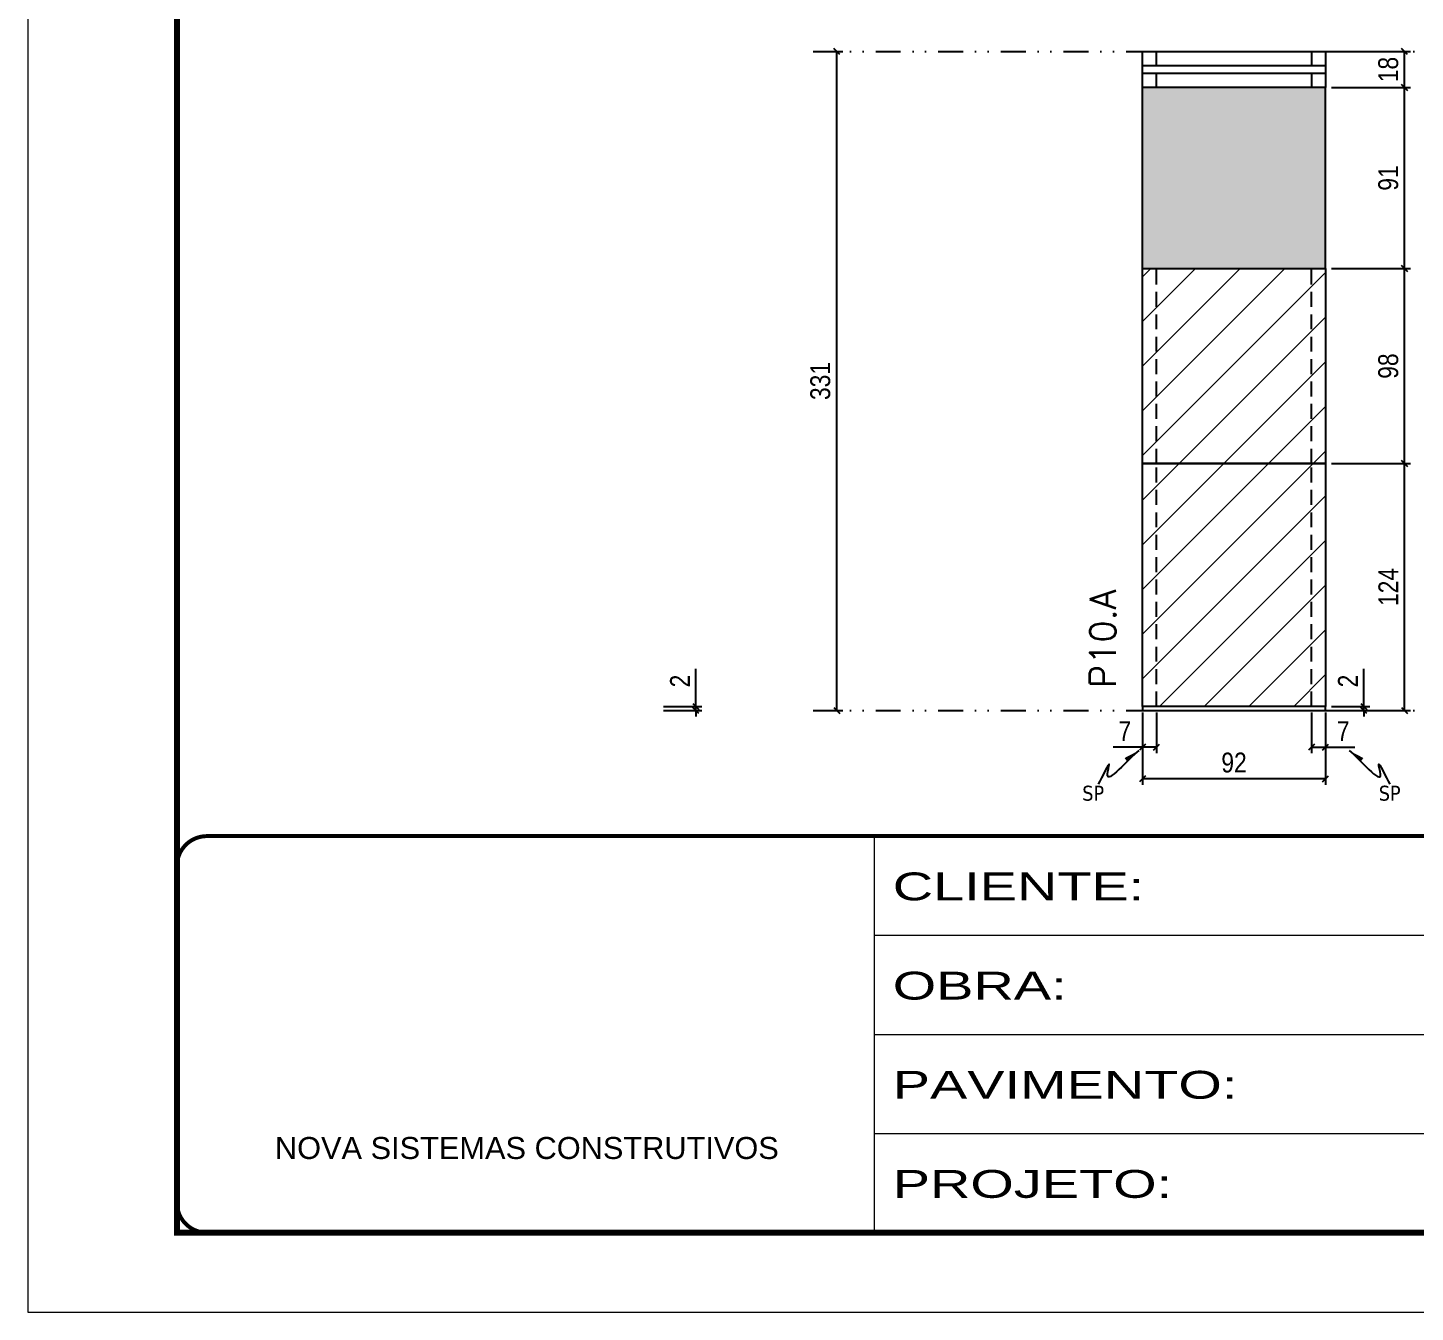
# Model space of a CAD drawing. Extents: x 808 to 7089, y -98 to 17032.
# Drawn here: x 5577 to 6274, y 13685 to 14331 of the extents above; entities that cross this region are included whole.
import ezdxf

# ---------------------------------------------------------------- set-up
doc = ezdxf.new("R2010")
doc.units = 0
for name, pattern in [('CONTINUO', [0]), ('DASHED', [0.75, 0.5, -0.25]), ('DIVIDE2', [0.625, 0.25, -0.125, 0, -0.125, 0, -0.125]), ('HIDDEN', [0.375, 0.25, -0.125])]:
    doc.linetypes.add(name, pattern=pattern)
for name, color, linetype in [('COTA', 241, 'Continuous'), ('Nível', 160, 'Continuous'), ('Painéis', 200, 'Continuous'), ('SARR_2.2x7', 40, 'Continuous'), ('Sarrafo de Pressão', 42, 'HIDDEN'), ('texto', 7, 'Continuous')]:
    doc.layers.add(name, color=color, linetype=linetype)
for name, color, linetype, lineweight in [('Folhas', 255, 'Continuous', 9), ('REAPROVEITAMENTO', 251, 'Continuous', 9), ('SARRAFO DE PRESSAO', 251, 'DASHED', 9), ('Texto Seção', 7, 'Continuous', 15)]:
    doc.layers.add(name, color=color, linetype=linetype, lineweight=lineweight)
doc.styles.add('ARIAL', font='arial.ttf')
doc.styles.add('COTA TECNICA', font='techl___.ttf', dxfattribs={"height": 10})
doc.styles.add('COTA TECNICA-50', font='techl___.ttf', dxfattribs={"height": 10})
doc.styles.add('REGUA-120', font='ROMANS.shx', dxfattribs={"height": 15})
doc.styles.get("Standard").update_dxf_attribs({"font": 'arial.ttf'})
doc.styles.add('Tecnologia', font='')
doc.styles.get('Tecnologia').set_extended_font_data('Forgotten Futurist')
doc.dimstyles.new('COTA PAINEL-50', dxfattribs={"dimtxt": 10, "dimasz": 3, "dimexe": 3, "dimexo": 3, "dimgap": 3, "dimtad": 1, "dimdec": 1, "dimzin": 12, "dimdsep": 46, "dimtxsty": 'COTA TECNICA-50', "dimblk1": 'OBLIQUE', "dimblk2": 'OBLIQUE', "dimsah": 1, "dimcen": 0.9, "dimclrd": 4, "dimclre": 4, "dimclrt": 240, "dimadec": 1, "dimazin": 3, "dimtfac": 1, "dimtdec": 1, "dimtmove": 0, "dimatfit": 3, "dimfxl": 1, "dimtolj": 1, "dimtzin": 12, "dimarcsym": 0})
doc.dimstyles.new('PAINEL', dxfattribs={"dimtxt": 10, "dimasz": 3, "dimexe": 3, "dimexo": 3, "dimgap": 3, "dimtad": 1, "dimdec": 1, "dimzin": 12, "dimdsep": 46, "dimtxsty": 'COTA TECNICA', "dimblk1": 'OBLIQUE', "dimblk2": 'OBLIQUE', "dimsah": 1, "dimcen": 0.9, "dimclrd": 4, "dimclre": 4, "dimclrt": 240, "dimadec": 1, "dimazin": 3, "dimtfac": 1, "dimtdec": 1, "dimtmove": 0, "dimatfit": 3, "dimfxl": 1, "dimtolj": 1, "dimtzin": 12, "dimarcsym": 0})
doc.dimstyles.get("Standard").update_dxf_attribs({"dimtxt": 0.18, "dimasz": 0.18, "dimexe": 0.18, "dimexo": 0.0625, "dimgap": 0.09, "dimtad": 0, "dimtih": 1, "dimtoh": 1, "dimdec": 4, "dimzin": 0, "dimdsep": 46, "dimtxsty": 'Standard', "dimcen": 0.09, "dimadec": 0, "dimazin": 0, "dimtfac": 1, "dimtdec": 4, "dimtofl": 0, "dimtmove": 0, "dimatfit": 3, "dimfxl": 1, "dimtolj": 1, "dimtzin": 0, "dimarcsym": 0})
pattern_1 = [(45, (1585, 0), (-11.22532, 11.22532), [])]

# ---------------------------------------------------------------- blocks, each defined once
blk = doc.blocks.new('9999999999')
at = {"color": 30, "linetype": 'CONTINUO'}
for p, q in [((98564.56, 34230.21), (98564.56, 34429.45)), ((98564.56, 34379.64), (99583.98, 34379.64)), ((98564.56, 34329.83), (99487.98, 34329.83)), ((98564.56, 34280.02), (99487.98, 34280.02))]:
    blk.add_line(p, q, dxfattribs=at)
at = {"color": 30, "linetype": 'CONTINUO', "const_width": 2}
blk.add_lwpolyline([(99583.98, 34230.21), (99583.98, 34414.45, 0.414214), (99568.98, 34429.45), (98228.98, 34429.45, 0.414214), (98213.98, 34414.45), (98213.98, 34245.21, 0.414214), (98228.98, 34230.21), (99583.98, 34230.21)], format="xyb", dxfattribs=at)
at = {"layer": 'Folhas'}
blk.add_lwpolyline([(98138.98, 34190.21), (99623.98, 34190.21), (99623.98, 35240.21), (98138.98, 35240.21)], close=True, dxfattribs=at)
at = {"layer": 'Folhas', "color": 30, "const_width": 3}
blk.add_lwpolyline([(98213.98, 34230.21), (99583.98, 34230.21), (99583.98, 35200.21), (98213.98, 35200.21)], close=True, dxfattribs=at)
at = {"color": 7, "linetype": 'Continuous', "ltscale": 5, "style": 'ARIAL'}
blk.add_text('NOVA SISTEMAS CONSTRUTIVOS', height=11.0592, dxfattribs=at).set_placement((98263.19, 34267.21))
at = {"layer": 'Folhas', "color": 7, "style": 'Tecnologia', "width": 1.5}
for s, p in [('CLIENTE:', (98573.65, 34397.17)), ('OBRA:', (98573.65, 34347.31)), ('PAVIMENTO:', (98573.65, 34297.5)), ('PROJETO:', (98573.65, 34247.69))]:
    blk.add_text(s, height=14, dxfattribs=at).set_placement(p)
blk = doc.blocks.new('_Oblique')
at = {"color": 0, "linetype": 'ByBlock', "lineweight": -2}
blk.add_line((-0.5, -0.5), (0.5, 0.5), dxfattribs=at)
blk = doc.blocks.new('*D285')
at = {"layer": 'COTA', "color": 4, "lineweight": -2, "transparency": 16777216}
for p, q in [((5974.34, 14318.74), (5986.19, 14318.74)), ((5983.19, 13987.74), (5983.19, 14318.74)), ((5974.34, 13987.74), (5986.19, 13987.74))]:
    blk.add_line(p, q, dxfattribs=at)
at = {"layer": 'Defpoints', "color": 0, "transparency": 16777216}
for p in [(5971.34, 14318.74), (5983.19, 14318.74), (5971.34, 13987.74)]:
    blk.add_point(p, dxfattribs=at)
at = {"layer": 'COTA', "color": 4, "lineweight": -2, "transparency": 16777216, "xscale": 3, "yscale": 3, "zscale": 3}
for p, rotation in [((5983.19, 14318.74), 90), ((5983.19, 13987.74), 270)]:
    blk.add_blockref('_Oblique', p, dxfattribs=dict(at, rotation=rotation))
at = {"layer": 'COTA', "color": 240, "transparency": 16777216, "insert": (5974.97, 14153.24), "char_height": 10, "attachment_point": 5, "rotation": 90, "style": 'COTA TECNICA-50'}
blk.add_mtext('\\A1;331', dxfattribs=at)
blk = doc.blocks.new('*D262')
at = {"layer": 'COTA', "color": 4, "lineweight": -2, "transparency": 16777216}
for p, q in [((5912.44, 13989.74), (5912.44, 14008.54)), ((5896.18, 13989.74), (5915.44, 13989.74)), ((5896.18, 13987.74), (5915.44, 13987.74)), ((5912.44, 13987.74), (5912.44, 13989.74)), ((5912.44, 13987.74), (5912.44, 13984.74))]:
    blk.add_line(p, q, dxfattribs=at)
at = {"layer": 'Defpoints', "color": 0, "transparency": 16777216}
for p in [(5893.18, 13989.74), (5893.18, 13987.74), (5912.44, 13987.74)]:
    blk.add_point(p, dxfattribs=at)
at = {"layer": 'COTA', "color": 4, "lineweight": -2, "transparency": 16777216, "xscale": 3, "yscale": 3, "zscale": 3}
for p, rotation in [((5912.44, 13989.74), 270), ((5912.44, 13987.74), 90)]:
    blk.add_blockref('_Oblique', p, dxfattribs=dict(at, rotation=rotation))
at = {"layer": 'COTA', "color": 240, "transparency": 16777216, "insert": (5904.44, 14002.49), "char_height": 10, "attachment_point": 5, "rotation": 90, "style": 'COTA TECNICA-50'}
blk.add_mtext('\\A1;2', dxfattribs=at)
blk = doc.blocks.new('*D266')
at = {"layer": 'COTA', "color": 4, "lineweight": -2, "transparency": 16777216}
for p, q in [((6136.85, 13986.74), (6136.85, 13950.38)), ((6228.85, 13986.74), (6228.85, 13950.38)), ((6228.85, 13953.38), (6136.85, 13953.38))]:
    blk.add_line(p, q, dxfattribs=at)
at = {"layer": 'Defpoints', "color": 0, "transparency": 16777216}
for p in [(6136.85, 13989.74), (6228.85, 13989.74), (6136.85, 13953.38)]:
    blk.add_point(p, dxfattribs=at)
at = {"layer": 'COTA', "color": 4, "lineweight": -2, "transparency": 16777216, "xscale": 3, "yscale": 3, "zscale": 3, "rotation": 180}
blk.add_blockref('_Oblique', (6136.85, 13953.38), dxfattribs=at)
at = {"layer": 'COTA', "color": 4, "lineweight": -2, "transparency": 16777216, "xscale": 3, "yscale": 3, "zscale": 3}
blk.add_blockref('_Oblique', (6228.85, 13953.38), dxfattribs=at)
at = {"layer": 'COTA', "color": 240, "transparency": 16777216, "insert": (6182.85, 13961.47), "char_height": 10, "attachment_point": 5, "style": 'COTA TECNICA'}
blk.add_mtext('\\A1;92', dxfattribs=at)
blk = doc.blocks.new('*D267')
at = {"layer": 'COTA', "color": 4, "lineweight": -2, "transparency": 16777216}
for p, q in [((6221.85, 13986.74), (6221.85, 13966.23)), ((6228.85, 13984.74), (6228.85, 13966.23)), ((6221.85, 13969.23), (6228.85, 13969.23)), ((6228.85, 13969.23), (6243.58, 13969.23))]:
    blk.add_line(p, q, dxfattribs=at)
at = {"layer": 'Defpoints', "color": 0, "transparency": 16777216}
for p in [(6221.85, 13989.74), (6228.85, 13987.74), (6228.85, 13969.23)]:
    blk.add_point(p, dxfattribs=at)
at = {"layer": 'COTA', "color": 4, "lineweight": -2, "transparency": 16777216, "xscale": 3, "yscale": 3, "zscale": 3, "rotation": 180}
blk.add_blockref('_Oblique', (6221.85, 13969.23), dxfattribs=at)
at = {"layer": 'COTA', "color": 4, "lineweight": -2, "transparency": 16777216, "xscale": 3, "yscale": 3, "zscale": 3}
blk.add_blockref('_Oblique', (6228.85, 13969.23), dxfattribs=at)
at = {"layer": 'COTA', "color": 240, "transparency": 16777216, "insert": (6237.71, 13977.3), "char_height": 10, "attachment_point": 5, "style": 'COTA TECNICA-50'}
blk.add_mtext('\\A1;7', dxfattribs=at)
blk = doc.blocks.new('*D268')
at = {"layer": 'COTA', "color": 4, "lineweight": -2, "transparency": 16777216}
for p, q in [((6136.85, 13984.74), (6136.85, 13966.23)), ((6143.85, 13986.74), (6143.85, 13966.23)), ((6136.85, 13969.23), (6122.11, 13969.23)), ((6143.85, 13969.23), (6136.85, 13969.23))]:
    blk.add_line(p, q, dxfattribs=at)
at = {"layer": 'Defpoints', "color": 0, "transparency": 16777216}
for p in [(6136.85, 13987.74), (6143.85, 13989.74), (6136.85, 13969.23)]:
    blk.add_point(p, dxfattribs=at)
at = {"layer": 'COTA', "color": 4, "lineweight": -2, "transparency": 16777216, "xscale": 3, "yscale": 3, "zscale": 3, "rotation": 180}
blk.add_blockref('_Oblique', (6136.85, 13969.23), dxfattribs=at)
at = {"layer": 'COTA', "color": 4, "lineweight": -2, "transparency": 16777216, "xscale": 3, "yscale": 3, "zscale": 3}
blk.add_blockref('_Oblique', (6143.85, 13969.23), dxfattribs=at)
at = {"layer": 'COTA', "color": 240, "transparency": 16777216, "insert": (6127.98, 13977.3), "char_height": 10, "attachment_point": 5, "style": 'COTA TECNICA-50'}
blk.add_mtext('\\A1;7', dxfattribs=at)
blk = doc.blocks.new('*D269')
at = {"layer": 'COTA', "color": 4, "lineweight": -2, "transparency": 16777216}
for p, q in [((6248.1, 13989.74), (6248.1, 14008.54)), ((6231.85, 13989.74), (6251.1, 13989.74)), ((6231.85, 13987.74), (6251.1, 13987.74)), ((6248.1, 13987.74), (6248.1, 13989.74)), ((6248.1, 13987.74), (6248.1, 13984.74))]:
    blk.add_line(p, q, dxfattribs=at)
at = {"layer": 'Defpoints', "color": 0, "transparency": 16777216}
for p in [(6228.85, 13989.74), (6228.85, 13987.74), (6248.1, 13987.74)]:
    blk.add_point(p, dxfattribs=at)
at = {"layer": 'COTA', "color": 4, "lineweight": -2, "transparency": 16777216, "xscale": 3, "yscale": 3, "zscale": 3}
for p, rotation in [((6248.1, 13989.74), 270), ((6248.1, 13987.74), 90)]:
    blk.add_blockref('_Oblique', p, dxfattribs=dict(at, rotation=rotation))
at = {"layer": 'COTA', "color": 240, "transparency": 16777216, "insert": (6240.1, 14002.49), "char_height": 10, "attachment_point": 5, "rotation": 90, "style": 'COTA TECNICA-50'}
blk.add_mtext('\\A1;2', dxfattribs=at)
blk = doc.blocks.new('*D289')
at = {"layer": 'COTA', "color": 4, "linetype": 'ByBlock', "lineweight": -2, "transparency": 16777216}
for p, q in [((6231.85, 14111.74), (6271.49, 14111.74)), ((6268.49, 13987.74), (6268.49, 14111.74)), ((6231.85, 13987.74), (6271.49, 13987.74))]:
    blk.add_line(p, q, dxfattribs=at)
at = {"layer": 'Defpoints', "color": 0, "linetype": 'ByBlock', "transparency": 16777216}
for p in [(6228.85, 14111.74), (6268.49, 14111.74), (6228.85, 13987.74)]:
    blk.add_point(p, dxfattribs=at)
at = {"layer": 'COTA', "color": 4, "linetype": 'ByBlock', "lineweight": -2, "transparency": 16777216, "xscale": 3, "yscale": 3, "zscale": 3}
for p, rotation in [((6268.49, 14111.74), 90), ((6268.49, 13987.74), 270)]:
    blk.add_blockref('_Oblique', p, dxfattribs=dict(at, rotation=rotation))
at = {"layer": 'COTA', "color": 240, "linetype": 'ByBlock', "transparency": 16777216, "insert": (6260.41, 14049.74), "char_height": 10, "attachment_point": 5, "rotation": 90, "style": 'COTA TECNICA'}
blk.add_mtext('\\A1;124', dxfattribs=at)
blk = doc.blocks.new('*D290')
at = {"layer": 'COTA', "color": 4, "linetype": 'ByBlock', "lineweight": -2, "transparency": 16777216}
for p, q in [((6231.85, 14111.74), (6271.49, 14111.74)), ((6268.49, 13987.74), (6268.49, 14111.74)), ((6231.85, 13987.74), (6271.49, 13987.74))]:
    blk.add_line(p, q, dxfattribs=at)
at = {"layer": 'Defpoints', "color": 0, "linetype": 'ByBlock', "transparency": 16777216}
for p in [(6228.85, 14111.74), (6268.49, 14111.74), (6228.85, 13987.74)]:
    blk.add_point(p, dxfattribs=at)
at = {"layer": 'COTA', "color": 4, "linetype": 'ByBlock', "lineweight": -2, "transparency": 16777216, "xscale": 3, "yscale": 3, "zscale": 3}
for p, rotation in [((6268.49, 14111.74), 90), ((6268.49, 13987.74), 270)]:
    blk.add_blockref('_Oblique', p, dxfattribs=dict(at, rotation=rotation))
at = {"layer": 'COTA', "color": 240, "linetype": 'ByBlock', "transparency": 16777216, "insert": (6260.41, 14049.74), "char_height": 10, "attachment_point": 5, "rotation": 90, "style": 'COTA TECNICA'}
blk.add_mtext('\\A1;124', dxfattribs=at)
blk = doc.blocks.new('*D291')
at = {"layer": 'COTA', "color": 4, "lineweight": -2, "transparency": 16777216}
for p, q in [((6231.85, 14209.74), (6271.49, 14209.74)), ((6268.49, 14111.74), (6268.49, 14209.74)), ((6231.85, 14111.74), (6271.49, 14111.74))]:
    blk.add_line(p, q, dxfattribs=at)
at = {"layer": 'Defpoints', "color": 0, "transparency": 16777216}
for p in [(6228.85, 14209.74), (6268.49, 14209.74), (6228.85, 14111.74)]:
    blk.add_point(p, dxfattribs=at)
at = {"layer": 'COTA', "color": 4, "lineweight": -2, "transparency": 16777216, "xscale": 3, "yscale": 3, "zscale": 3}
for p, rotation in [((6268.49, 14209.74), 90), ((6268.49, 14111.74), 270)]:
    blk.add_blockref('_Oblique', p, dxfattribs=dict(at, rotation=rotation))
at = {"layer": 'COTA', "color": 240, "transparency": 16777216, "insert": (6260.39, 14160.74), "char_height": 10, "attachment_point": 5, "rotation": 90, "style": 'COTA TECNICA-50'}
blk.add_mtext('\\A1;98', dxfattribs=at)
blk = doc.blocks.new('*D292')
at = {"layer": 'COTA', "color": 4, "lineweight": -2, "transparency": 16777216}
for p, q in [((6231.85, 14300.74), (6271.49, 14300.74)), ((6268.49, 14209.74), (6268.49, 14300.74)), ((6231.85, 14209.74), (6271.49, 14209.74))]:
    blk.add_line(p, q, dxfattribs=at)
at = {"layer": 'Defpoints', "color": 0, "transparency": 16777216}
for p in [(6228.85, 14300.74), (6268.49, 14300.74), (6228.85, 14209.74)]:
    blk.add_point(p, dxfattribs=at)
at = {"layer": 'COTA', "color": 4, "lineweight": -2, "transparency": 16777216, "xscale": 3, "yscale": 3, "zscale": 3}
for p, rotation in [((6268.49, 14300.74), 90), ((6268.49, 14209.74), 270)]:
    blk.add_blockref('_Oblique', p, dxfattribs=dict(at, rotation=rotation))
at = {"layer": 'COTA', "color": 240, "transparency": 16777216, "insert": (6260.4, 14255.24), "char_height": 10, "attachment_point": 5, "rotation": 90, "style": 'COTA TECNICA-50'}
blk.add_mtext('\\A1;91', dxfattribs=at)
blk = doc.blocks.new('*D288')
at = {"layer": 'COTA', "color": 4, "lineweight": -2, "transparency": 16777216}
for p, q in [((6231.85, 14318.74), (6271.49, 14318.74)), ((6268.49, 14300.74), (6268.49, 14318.74)), ((6231.85, 14300.74), (6271.49, 14300.74))]:
    blk.add_line(p, q, dxfattribs=at)
at = {"layer": 'Defpoints', "color": 0, "transparency": 16777216}
for p in [(6228.85, 14318.74), (6268.49, 14318.74), (6228.85, 14300.74)]:
    blk.add_point(p, dxfattribs=at)
at = {"layer": 'COTA', "color": 4, "lineweight": -2, "transparency": 16777216, "xscale": 3, "yscale": 3, "zscale": 3}
for p, rotation in [((6268.49, 14318.74), 90), ((6268.49, 14300.74), 270)]:
    blk.add_blockref('_Oblique', p, dxfattribs=dict(at, rotation=rotation))
at = {"layer": 'COTA', "color": 240, "transparency": 16777216, "insert": (6260.39, 14309.74), "char_height": 10, "attachment_point": 5, "rotation": 90, "style": 'COTA TECNICA'}
blk.add_mtext('\\A1;18', dxfattribs=at)

msp = doc.modelspace()

# ---------------------------------------------------------------- hatches: boundary and pattern name
at = {"layer": 'COTA', "linetype": 'ByBlock'}
h = msp.add_hatch(dxfattribs=at)
h.set_pattern_fill('AR-CONC', color=256, scale=0.03)
h.set_pattern_definition([(50, (-2340.2415, 10161.7484), (5.46554, -0.4781726), [0.5715, -6.2865]), (355, (-2340.2415, 10161.7484), (-1.0573026, 5.7317054), [0.4572, -5.0292175]), (100.451445, (-2339.786, 10161.7086), (4.4082374, 5.2535326), [0.4857003, -5.3427073]), (46.1842, (-2340.2415, 10163.2724), (8.132371, -1.26127), [0.85725, -9.42975]), (96.63556, (-2339.564, 10163.167), (7.122124, 7.422784), [0.728551, -8.014068]), (351.18415, (-2340.2415, 10163.272), (7.122124, 7.422784), [0.685799, -7.543792]), (21, (-2339.4795, 10162.8914), (4.5484317, -3.067956), [0.5715, -6.2865]), (326, (-2339.4795, 10162.8914), (1.854061, 5.525639), [0.4572, -5.0292]), (71.451445, (-2339.1005, 10162.636), (6.4024926, 2.457683), [0.4857003, -5.342698]), (37.5, (-2340.2415, 10161.7484), (0.0926581, 2.53665117), [0, -4.96824, 0, -5.1054, 0, -5.04825]), (7.5, (-2340.2415, 10161.7484), (2.0045899, 3.00541724), [0, -2.91084, 0, -4.85394, 0, -1.92405]), (327.5, (-2341.9408, 10161.7484), (4.06771786, -0.1718623), [0, -1.905, 0, -5.9436, 0, -7.8867]), (317.5, (-2342.7028, 10161.7484), (4.4438754, 0.7627947), [0, -2.4765, 0, -3.94716, 0, -5.6007])])
h.paths.add_polyline_path([(6136.85, 14300.74), (6136.85, 14209.74), (6228.85, 14209.74), (6228.84, 14300.74)])
at = {"layer": 'REAPROVEITAMENTO', "linetype": 'ByBlock'}
h = msp.add_hatch(dxfattribs=at)
h.set_pattern_fill('ANSI31', color=256, scale=5, style=2)
h.set_pattern_definition(pattern_1)
h.paths.add_polyline_path([(6136.85, 14209.74), (6228.85, 14209.74), (6228.85, 14111.74), (6136.85, 14111.74)])
h = msp.add_hatch(dxfattribs=at)
h.set_pattern_fill('ANSI31', color=256, scale=5, style=2)
h.set_pattern_definition(pattern_1)
h.paths.add_polyline_path([(6136.85, 14111.74), (6228.85, 14111.74), (6228.85, 13989.74), (6136.85, 13989.74)])

# ---------------------------------------------------------------- linework, layer by layer
at = {"layer": 'COTA', "linetype": 'ByBlock'}
for p, q in [((6228.85, 14300.74), (6136.85, 14300.74)), ((6136.85, 14300.74), (6136.85, 14300.74)), ((6136.85, 14209.74), (6136.85, 14300.74)), ((6228.85, 14209.74), (6228.85, 14300.74))]:
    msp.add_line(p, q, dxfattribs=at)
at = {"layer": 'Nível', "color": 4, "linetype": 'DIVIDE2', "ltscale": 50}
for p, q in [((5971.34, 14318.74), (7021.67, 14318.74)), ((5971.34, 13987.74), (7021.67, 13987.74))]:
    msp.add_line(p, q, dxfattribs=at)
at = {"layer": 'Painéis'}
for p, q in [((6136.85, 14300.74), (6136.85, 14318.74)), ((6136.85, 14318.74), (6228.85, 14318.74)), ((6228.85, 14318.74), (6228.85, 14300.74)), ((6228.85, 14300.74), (6136.85, 14300.74))]:
    msp.add_line(p, q, dxfattribs=at)
for points in [[(6136.85, 14209.74), (6228.85, 14209.74), (6228.85, 14111.74), (6136.85, 14111.74)], [(6136.85, 14111.74), (6228.85, 14111.74), (6228.85, 13989.74), (6136.85, 13989.74)], [(6136.85, 13987.74), (6228.85, 13987.74), (6228.85, 13989.74), (6136.85, 13989.74)]]:
    msp.add_lwpolyline(points, close=True, dxfattribs=at)
at = {"layer": 'SARR_2.2x7'}
for p, q in [((6136.85, 14311.74), (6228.85, 14311.74)), ((6228.85, 14307.74), (6136.85, 14307.74))]:
    msp.add_line(p, q, dxfattribs=at)
at = {"layer": 'Sarrafo de Pressão', "ltscale": 30}
for p, q in [((6143.85, 14300.74), (6143.85, 14318.74)), ((6221.85, 14318.74), (6221.85, 14300.74)), ((6143.85, 14111.74), (6143.85, 14209.74)), ((6221.85, 14111.74), (6221.85, 14209.74)), ((6143.85, 13989.74), (6143.85, 14111.74)), ((6221.85, 13989.74), (6221.85, 14111.74))]:
    msp.add_line(p, q, dxfattribs=at)

# ---------------------------------------------------------------- block references
at = {"layer": 'SARRAFO DE PRESSAO', "color": 6, "linetype": 'ByBlock'}
msp.add_blockref('9999999999', (-92562.31, -20504.88), dxfattribs=at)

# ---------------------------------------------------------------- texts
at = {"layer": 'texto', "color": 0, "char_height": 7.5, "attachment_point": 5}
for insert in [(6112.07, 13946.06), (6261.09, 13946.06)]:
    msp.add_mtext('{\\fTahoma|b0|i0|c0|p34;\\C4;SP}', dxfattribs=dict(at, insert=insert))
at = {"layer": 'Texto Seção', "insert": (6123.38, 13998.99), "char_height": 13, "width": 285.3299, "attachment_point": 7, "rotation": 90, "style": 'REGUA-120'}
msp.add_mtext('P10.A', dxfattribs=at)

# ---------------------------------------------------------------- dimensions: what is measured, and where the dimension line sits
at = {"layer": 'COTA'}
for base, p1, p2, angle, dimstyle, picture, middle in [((5983.19, 14318.74), (5971.34, 13987.74), (5971.34, 14318.74), 90, 'COTA PAINEL-50', '*D285', (5974.97, 14153.24)), ((6268.49, 14318.74), (6228.85, 14300.74), (6228.85, 14318.74), 90, 'PAINEL', '*D288', (6260.39, 14309.74)), ((6268.49, 14300.74), (6228.85, 14209.74), (6228.85, 14300.74), 90, 'COTA PAINEL-50', '*D292', (6260.4, 14255.24)), ((6268.49, 14209.74), (6228.85, 14111.74), (6228.85, 14209.74), 90, 'COTA PAINEL-50', '*D291', (6260.39, 14160.74)), ((6136.85, 13969.23), (6143.85, 13989.74), (6136.85, 13987.74), 180, 'COTA PAINEL-50', '*D268', (6127.98, 13977.3)), ((6228.85, 13969.23), (6221.85, 13989.74), (6228.85, 13987.74), 0, 'COTA PAINEL-50', '*D267', (6237.71, 13977.3))]:
    dim = msp.add_linear_dim(base=base, p1=p1, p2=p2, angle=angle, dimstyle=dimstyle, dxfattribs=at)
    dim.commit()
    dim.dimension.update_dxf_attribs({"geometry": picture, "text_midpoint": middle})
at = {"layer": 'COTA', "linetype": 'ByBlock'}
for picture in ['*D289', '*D290']:
    dim = msp.add_aligned_dim(p1=(6228.85, 13987.74), p2=(6228.85, 14111.74), distance=-39.64, dimstyle='PAINEL', dxfattribs=at)
    dim.commit()
    dim.dimension.update_dxf_attribs({"geometry": picture, "text_midpoint": (6260.41, 14049.74)})
at = {"layer": 'COTA'}
for base, p1, p2, picture, middle in [((5912.44, 13987.74), (5893.18, 13989.74), (5893.18, 13987.74), '*D262', (5912.44, 14002.49)), ((6248.1, 13987.74), (6228.85, 13989.74), (6228.85, 13987.74), '*D269', (6248.1, 14002.49))]:
    dim = msp.add_linear_dim(base=base, p1=p1, p2=p2, angle=90, dimstyle='COTA PAINEL-50', dxfattribs=at)
    dim.commit()
    dim.dimension.update_dxf_attribs({"geometry": picture, "text_midpoint": middle, "dimtype": 160})
dim = msp.add_linear_dim(base=(6136.85, 13953.38), p1=(6228.85, 13989.74), p2=(6136.85, 13989.74), angle=180, dimstyle='PAINEL', override={"dimarcsym": 2}, dxfattribs=at)
dim.commit()
dim.dimension.update_dxf_attribs({"geometry": '*D266', "text_midpoint": (6182.85, 13961.47)})

# ---------------------------------------------------------------- leaders
at = {"layer": 'COTA', "path_type": 1}
for points in [[(6135.02, 13967.56), (6119.23, 13955.72), (6120.16, 13960.53), (6114.6, 13950.75)], [(6240.67, 13967.56), (6256.46, 13955.72), (6255.54, 13960.53), (6261.09, 13950.75)]]:
    msp.add_leader(points, dimstyle='Standard', override={"dimasz": 8}, dxfattribs=at)

doc.saveas('drawing.dxf')
